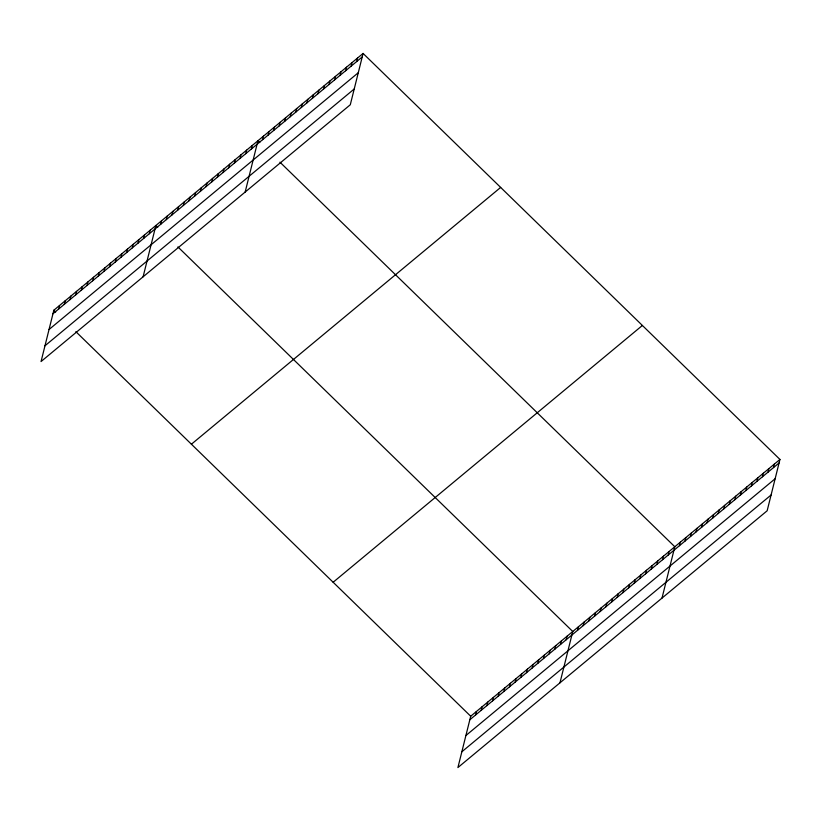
<?xml version="1.0" encoding="UTF-8"?>
<svg xmlns="http://www.w3.org/2000/svg" width="821" height="821" viewBox="0 0 821 821"><rect width="100%" height="100%" fill="white"/><g stroke="black" fill="none" stroke-linecap="round" stroke-linejoin="round"><path stroke-width="1.23" d="M363.087 53.437L53.847 310.225L41.05 361.548L350.29 104.76L363.087 53.437L779.95 459.452L767.153 510.775L457.913 767.563L470.71 716.24L779.95 459.452M58.64 309.045L59.512 305.515M64.305 304.334L65.187 300.814M69.98 299.624L70.852 296.104M75.645 294.913L76.527 291.393M81.31 290.213L82.192 286.683M86.985 285.503L87.868 281.983M92.65 280.792L93.532 277.272M98.325 276.082L99.197 272.562M103.99 271.382L104.872 267.851M109.665 266.671L110.537 263.151M115.33 261.961L116.213 258.441M121.005 257.26L121.877 253.73M126.67 252.55L127.553 249.03M132.335 247.839L133.218 244.319M138.01 243.129L138.882 239.609M143.675 238.429L144.558 234.898M149.35 233.718L150.222 230.198M143.1 276.81L155.898 225.488L157.735 227.273M160.69 224.297L161.563 220.777M166.355 219.597L167.238 216.067M172.03 214.886L172.903 211.366M177.695 210.176L178.578 206.656M183.36 205.466L184.243 201.945M189.035 200.765L189.908 197.235M194.7 196.055L195.583 192.535M200.375 191.344L201.248 187.824M206.04 186.644L206.923 183.114M211.715 181.934L212.588 178.414M217.38 177.223L218.263 173.703M223.055 172.513L223.928 168.993M228.72 167.812L229.603 164.282M234.385 163.102L235.268 159.582M240.06 158.391L240.933 154.871M245.725 153.681L246.608 150.161M251.4 148.981L252.273 145.45M245.151 192.073L257.948 140.75L259.785 142.536M262.597 139.673L263.479 136.153M268.139 135.075L269.011 131.555M273.67 130.488L274.542 126.957M279.202 125.89L280.084 122.37M284.733 121.292L285.616 117.772M290.275 116.695L291.147 113.175M295.806 112.108L296.679 108.577M301.338 107.51L302.22 103.99M306.869 102.912L307.752 99.392M312.401 98.315L313.283 94.795M317.943 93.727L318.815 90.197M323.474 89.13L324.357 85.61M329.005 84.532L329.888 81.012M334.537 79.935L335.42 76.415M340.079 75.347L340.951 71.817M345.61 70.75L346.483 67.23M351.142 66.152L352.024 62.632M356.673 61.554L357.556 58.034M475.503 715.05L476.375 711.53M481.168 710.35L482.05 706.819M486.843 705.639L487.715 702.119M492.508 700.929L493.39 697.409M498.173 696.218L499.055 692.698M503.848 691.518L504.72 687.998M509.513 686.808L510.395 683.288M515.188 682.097L516.06 678.577M520.853 677.397L521.735 673.867M526.528 672.686L527.4 669.166M532.193 667.976L533.075 664.456M537.858 663.265L538.74 659.745M543.533 658.565L544.415 655.035M549.198 653.855L550.08 650.335M554.873 649.144L555.745 645.624M560.538 644.434L561.42 640.914M566.213 639.733L567.085 636.203M559.963 682.826L572.76 631.503L177.911 246.926M577.553 630.312L578.425 626.792M583.218 625.602L584.1 622.082M588.883 620.902L589.765 617.382M594.558 616.191L595.441 612.671M600.223 611.481L601.105 607.961M605.898 606.781L606.77 603.25M611.563 602.07L612.445 598.55M617.238 597.36L618.11 593.84M622.903 592.649L623.786 589.129M628.578 587.949L629.45 584.419M634.243 583.238L635.126 579.718M639.908 578.528L640.791 575.008M645.583 573.817L646.455 570.297M651.248 569.117L652.131 565.587M656.923 564.407L657.795 560.887M662.588 559.696L663.471 556.176M668.263 554.986L669.136 551.466M662.013 598.078L674.811 546.755L279.961 162.189M679.46 545.688L680.342 542.168M685.001 541.09L685.874 537.57M690.533 536.493L691.405 532.973M696.064 531.905L696.947 528.375M701.596 527.308L702.478 523.788M707.127 522.71L708.01 519.19M712.669 518.113L713.541 514.593M718.201 513.525L719.083 509.995M723.732 508.928L724.615 505.408M729.264 504.33L730.146 500.81M734.805 499.732L735.678 496.212M740.337 495.145L741.209 491.615M745.868 490.548L746.751 487.027M751.4 485.95L752.282 482.43M756.941 481.352L757.814 477.832M762.473 476.765L763.345 473.235M768.004 472.167L768.887 468.647M773.536 467.57L774.419 464.05M52.965 313.745L362.215 56.957M49.034 329.519L358.274 72.73M44.981 345.774L354.22 88.986M191.406 444.212L500.656 187.424M333.141 582.253L642.381 325.465M469.828 719.76L779.067 462.972M465.897 735.534L775.137 478.746M461.843 751.79L771.083 495.001M53.847 310.225L55.684 312.011M75.86 331.663L470.71 716.24"/></g></svg>
